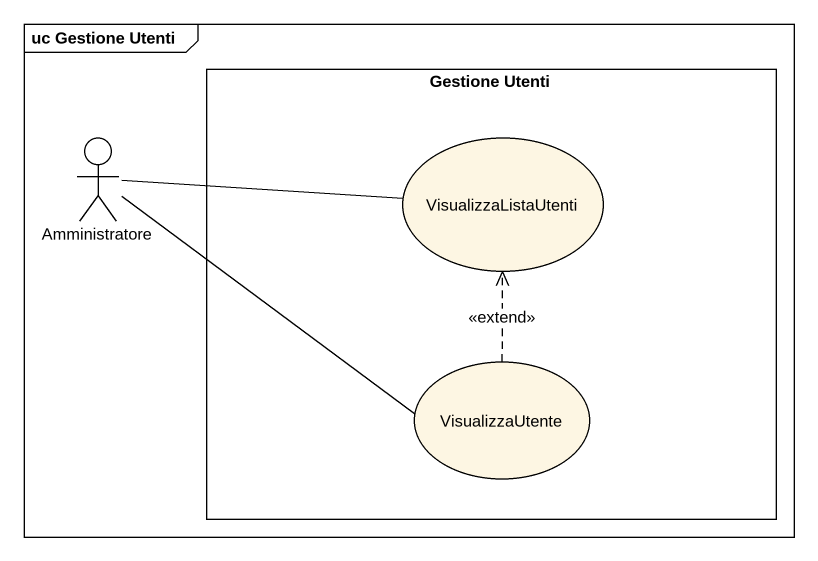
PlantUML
@startuml
mainframe uc Gestione Utenti
rectangle "Gestione Utenti" as Gestione_Utenti {
  usecase VisualizzaListaUtenti
  usecase VisualizzaUtente
}
actor Amministratore
Amministratore -right- VisualizzaListaUtenti
Amministratore -right- VisualizzaUtente
VisualizzaUtente .up.> VisualizzaListaUtenti : <<extend>>
@enduml
